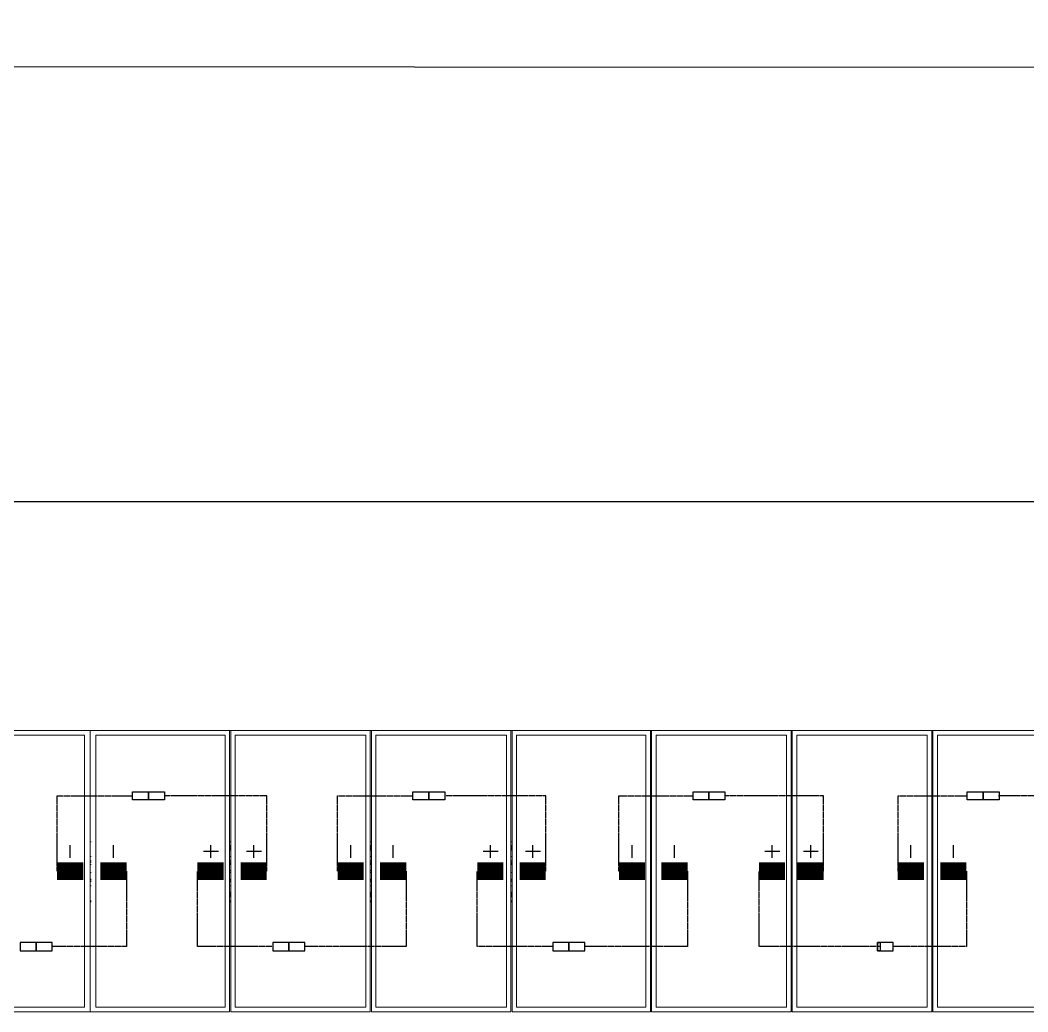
# Model space of a CAD drawing. Header units: feet. Extents: x -13743 to 68376, y -48 to 67763.
# Drawn here: x 3056.6 to 3344.3, y 2423.5 to 2706.7 of the extents above; entities that cross this region are included whole.
import ezdxf

# ---------------------------------------------------------------- set-up
doc = ezdxf.new("R2010")
doc.units = ezdxf.units.FT
doc.header["$MEASUREMENT"] = 0
doc.linetypes.add('HIDDEN', pattern=[0.375, 0.25, -0.125])
for name, color, linetype in [('E-HARN-COMP', 8, 'Continuous'), ('E-TRNK-CABL-NEG', 6, 'HIDDEN'), ('E-TRUNK-CABLE-POS', 6, 'HIDDEN'), ('G-ANNO-TEXT', 1, 'Continuous'), ('Polarity-Text', 7, 'Continuous')]:
    doc.layers.add(name, color=color, linetype=linetype)

# ---------------------------------------------------------------- blocks, each defined once
blk = doc.blocks.new('A$C47dfd34d')
at = {"lineweight": 5}
for points in [[(5.9814, 0.4133), (4.1282, 0.4133)], [(4.5398, 0.235), (4.5398, 0.2467), (4.5398, 0.2433)], [(4.7448, 0.235), (4.7465, 0.2467), (4.7465, 0.2433)], [(4.9515, 0.235), (4.9531, 0.2467), (4.9531, 0.2433)], [(5.1581, 0.2467), (5.1581, 0.2433)], [(5.1598, 0.2467), (5.1581, 0.235)], [(5.3631, 0.235), (5.3648, 0.2467), (5.3648, 0.2433)], [(5.5698, 0.235), (5.5714, 0.2467), (5.5714, 0.2433)], [(5.7764, 0.2467), (5.7764, 0.2433)], [(5.7781, 0.2467), (5.7764, 0.235)], [(4.5398, 0.2283), (4.5415, 0.2283)], [(4.7448, 0.2283), (4.7465, 0.2283)], [(4.9515, 0.2283), (4.9531, 0.2283)], [(5.1581, 0.2283), (5.1598, 0.2283)], [(5.3631, 0.2283), (5.3648, 0.2283)], [(5.5698, 0.2283), (5.5714, 0.2283)], [(5.7764, 0.2283), (5.7781, 0.2283)], [(4.5398, 0.2217), (4.5415, 0.2217)], [(4.5398, 0.22), (4.5415, 0.22)], [(4.5398, 0.2183), (4.5398, 0.2167), (4.5415, 0.2167)], [(4.5398, 0.2067), (4.5398, 0.2083)], [(4.7465, 0.2217), (4.7448, 0.2217)], [(4.7448, 0.22), (4.7465, 0.22)], [(4.7465, 0.2167), (4.7448, 0.2167), (4.7465, 0.2183)], [(4.7448, 0.2067), (4.7465, 0.2083)], [(4.9531, 0.2217), (4.9515, 0.2217)], [(4.9515, 0.22), (4.9531, 0.22)], [(4.9531, 0.2167), (4.9515, 0.2167), (4.9531, 0.2183)], [(4.9515, 0.2067), (4.9531, 0.2083)], [(5.1598, 0.2217), (5.1581, 0.2217)], [(5.1581, 0.22), (5.1598, 0.22)], [(5.1598, 0.2167), (5.1581, 0.2167), (5.1598, 0.2183)], [(5.1581, 0.2067), (5.1581, 0.2083)], [(5.3648, 0.2217), (5.3631, 0.2217)], [(5.3631, 0.22), (5.3648, 0.22)], [(5.3648, 0.2167), (5.3631, 0.2167), (5.3648, 0.2183)], [(5.3631, 0.2067), (5.3648, 0.2083)], [(5.5714, 0.2217), (5.5698, 0.2217)], [(5.5698, 0.22), (5.5714, 0.22)], [(5.5714, 0.2167), (5.5698, 0.2167), (5.5714, 0.2183)], [(5.5698, 0.2067), (5.5714, 0.2083)], [(5.7781, 0.2217), (5.7764, 0.2217)], [(5.7764, 0.22), (5.7781, 0.22)], [(5.7781, 0.2167), (5.7764, 0.2167), (5.7781, 0.2183)], [(5.7764, 0.2067), (5.7781, 0.2083)], [(4.5398, 0.205), (4.5415, 0.205)], [(4.5398, 0.195), (4.5415, 0.195)], [(4.5398, 0.1933), (4.5415, 0.1933)], [(4.7465, 0.205), (4.7448, 0.205)], [(4.7448, 0.195), (4.7465, 0.195)], [(4.7465, 0.1933), (4.7448, 0.1933)], [(4.9531, 0.205), (4.9515, 0.205)], [(4.9515, 0.195), (4.9531, 0.195)], [(4.9531, 0.1933), (4.9515, 0.1933)], [(5.1598, 0.205), (5.1581, 0.205)], [(5.1581, 0.195), (5.1598, 0.195)], [(5.1598, 0.1933), (5.1581, 0.1933)], [(5.3648, 0.205), (5.3631, 0.205)], [(5.3631, 0.195), (5.3648, 0.195)], [(5.3648, 0.1933), (5.3631, 0.1933)], [(5.5714, 0.205), (5.5698, 0.205)], [(5.5698, 0.195), (5.5714, 0.195)], [(5.5714, 0.1933), (5.5698, 0.1933)], [(5.7781, 0.205), (5.7764, 0.205)], [(5.7764, 0.195), (5.7781, 0.195)], [(5.7781, 0.1933), (5.7764, 0.1933)], [(4.5398, 0.1917), (4.5415, 0.1917)], [(4.5398, 0.185), (4.5415, 0.185)], [(4.5398, 0.1783), (4.5398, 0.1667)], [(4.7448, 0.1917), (4.7465, 0.1917)], [(4.7465, 0.185), (4.7448, 0.185)], [(4.7448, 0.1783), (4.7465, 0.1667)], [(4.9515, 0.1917), (4.9531, 0.1917)], [(4.9531, 0.185), (4.9515, 0.185)], [(4.9515, 0.1783), (4.9531, 0.1667)], [(5.1581, 0.1917), (5.1598, 0.1917)], [(5.1598, 0.185), (5.1581, 0.185)], [(5.1581, 0.1783), (5.1598, 0.1667)], [(5.3631, 0.1917), (5.3648, 0.1917)], [(5.3648, 0.185), (5.3631, 0.185)], [(5.3631, 0.1783), (5.3648, 0.1667)], [(5.5698, 0.1917), (5.5714, 0.1917)], [(5.5714, 0.185), (5.5698, 0.185)], [(5.5698, 0.1783), (5.5714, 0.1667)], [(5.7764, 0.1917), (5.7781, 0.1917)], [(5.7781, 0.185), (5.7764, 0.185)], [(5.7764, 0.1783), (5.7781, 0.1667)], [(4.5398, 0.1683), (4.5398, 0.165)], [(4.5398, 0.165), (4.5398, 0.165)], [(4.5398, 0.1633), (4.5415, 0.1633)], [(4.7448, 0.1633), (4.7465, 0.1633)], [(4.7465, 0.1683), (4.7465, 0.165)], [(4.7465, 0.165), (4.7465, 0.165)], [(4.9515, 0.1633), (4.9531, 0.1633)], [(4.9531, 0.1683), (4.9531, 0.165)], [(4.9531, 0.165), (4.9531, 0.165)], [(5.1581, 0.1683), (5.1581, 0.165)], [(5.1581, 0.165), (5.1581, 0.165)], [(5.1581, 0.1633), (5.1598, 0.1633)], [(5.3631, 0.1633), (5.3648, 0.1633)], [(5.3648, 0.1683), (5.3648, 0.165)], [(5.3648, 0.165), (5.3648, 0.165)], [(5.5698, 0.1633), (5.5714, 0.1633)], [(5.5714, 0.1683), (5.5714, 0.165)], [(5.5714, 0.165), (5.5714, 0.165)], [(5.7764, 0.1683), (5.7764, 0.165)], [(5.7764, 0.165), (5.7764, 0.165)], [(5.7764, 0.1633), (5.7781, 0.1633)], [(4.5398, 0.1617), (4.5415, 0.1617)], [(4.7448, 0.1617), (4.7465, 0.1617)], [(4.9515, 0.1617), (4.9531, 0.1617)], [(5.1581, 0.1617), (5.1598, 0.1617)], [(5.3631, 0.1617), (5.3648, 0.1617)], [(5.5698, 0.1617), (5.5714, 0.1617)], [(5.7764, 0.1617), (5.7781, 0.1617)]]:
    blk.add_lwpolyline(points, dxfattribs=at)
for points in [[(4.3348, 0.4133), (4.3348, 0), (4.5398, 0), (4.5398, 0.4133)], [(4.5315, 0.4067), (4.5315, 0.0067), (4.3415, 0.0067), (4.3415, 0.4067)], [(4.7448, 0.4133), (4.7448, 0), (4.5398, 0), (4.5398, 0.4133)], [(4.5481, 0.4067), (4.7381, 0.4067), (4.7381, 0.0067), (4.5481, 0.0067)], [(4.7465, 0.4133), (4.9515, 0.4133), (4.9515, 0), (4.7465, 0)], [(4.7531, 0.4067), (4.7531, 0.0067), (4.9448, 0.0067), (4.9448, 0.4067)], [(4.9531, 0.4133), (5.1581, 0.4133), (5.1581, 0), (4.9531, 0)], [(4.9598, 0.4067), (4.9598, 0.0067), (5.1515, 0.0067), (5.1515, 0.4067)], [(5.1598, 0), (5.3631, 0), (5.3631, 0.4133), (5.1598, 0.4133)], [(5.1665, 0.0067), (5.3564, 0.0067), (5.3564, 0.4067), (5.1665, 0.4067)], [(5.3648, 0.4133), (5.3648, 0), (5.5698, 0), (5.5698, 0.4133)], [(5.5631, 0.4067), (5.5631, 0.0067), (5.3714, 0.0067), (5.3714, 0.4067)], [(5.7764, 0.4133), (5.5714, 0.4133), (5.5714, 0), (5.7764, 0)], [(5.5781, 0.0067), (5.7698, 0.0067), (5.7698, 0.4067), (5.5781, 0.4067)], [(5.7781, 0), (5.7781, 0.4133), (5.9814, 0.4133), (5.9814, 0)], [(5.7848, 0.0067), (5.7848, 0.4067), (5.9748, 0.4067), (5.9748, 0.0067)], [(4.5415, 0.25), (4.5398, 0.25)], [(4.7465, 0.25), (4.7448, 0.25)], [(4.9531, 0.25), (4.9515, 0.25)], [(5.1598, 0.25), (5.1581, 0.25)], [(5.3648, 0.25), (5.3631, 0.25)], [(5.5714, 0.25), (5.5698, 0.25)], [(5.7781, 0.25), (5.7764, 0.25)]]:
    blk.add_lwpolyline(points, close=True, dxfattribs=at)

msp = doc.modelspace()

# ---------------------------------------------------------------- linework, layer by layer
at = {"layer": 'E-HARN-COMP'}
for points in [[(3093.3, 2486.39), (3093.3, 2484.06), (3088.74, 2484.06), (3088.74, 2486.39)], [(3097.87, 2486.39), (3097.87, 2484.06), (3093.3, 2484.06), (3093.3, 2486.39)], [(3173.3, 2486.39), (3173.3, 2484.06), (3168.74, 2484.06), (3168.74, 2486.39)], [(3177.87, 2486.39), (3177.87, 2484.06), (3173.3, 2484.06), (3173.3, 2486.39)], [(3253.3, 2486.39), (3253.3, 2484.06), (3248.74, 2484.06), (3248.74, 2486.39)], [(3257.87, 2486.39), (3257.87, 2484.06), (3253.3, 2484.06), (3253.3, 2486.39)], [(3331.55, 2486.39), (3331.55, 2484.06), (3326.99, 2484.06), (3326.99, 2486.39)], [(3336.11, 2486.39), (3336.11, 2484.06), (3331.55, 2484.06), (3331.55, 2486.39)], [(3061.21, 2440.99), (3061.21, 2443.31), (3056.64, 2443.31), (3056.64, 2440.99)], [(3065.77, 2440.99), (3065.77, 2443.31), (3061.21, 2443.31), (3061.21, 2440.99)], [(3133.31, 2440.99), (3133.31, 2443.31), (3128.74, 2443.31), (3128.74, 2440.99)], [(3137.87, 2440.99), (3137.87, 2443.31), (3133.31, 2443.31), (3133.31, 2440.99)], [(3213.31, 2440.99), (3213.31, 2443.31), (3208.74, 2443.31), (3208.74, 2440.99)], [(3217.87, 2440.99), (3217.87, 2443.31), (3213.31, 2443.31), (3213.31, 2440.99)], [(3301.37, 2440.99), (3301.37, 2443.31), (3302.18, 2443.31), (3302.18, 2440.99)], [(3305.93, 2440.99), (3305.93, 2443.31), (3301.37, 2443.31), (3301.37, 2440.99)]]:
    msp.add_lwpolyline(points, close=True, dxfattribs=at)
at = {"layer": 'E-HARN-COMP', "const_width": 5}
for points in [[(3067.17, 2463.69), (3074.63, 2463.69)], [(3087.02, 2463.69), (3079.56, 2463.69)], [(3107.27, 2463.69), (3114.73, 2463.69)], [(3127.02, 2463.69), (3119.56, 2463.69)], [(3147.27, 2463.69), (3154.73, 2463.69)], [(3166.86, 2463.69), (3159.41, 2463.69)], [(3187.12, 2463.69), (3194.57, 2463.69)], [(3206.72, 2463.69), (3199.26, 2463.69)], [(3227.58, 2463.69), (3235.03, 2463.69)], [(3247.17, 2463.69), (3239.71, 2463.69)], [(3267.57, 2463.69), (3275.03, 2463.69)], [(3286, 2463.69), (3278.55, 2463.69)], [(3307.19, 2463.69), (3314.64, 2463.69)], [(3326.78, 2463.69), (3319.32, 2463.69)]]:
    msp.add_lwpolyline(points, dxfattribs=at)
at = {"layer": 'E-TRNK-CABL-NEG', "ltscale": 0.1}
for points in [[(3067.17, 2463.69), (3067.17, 2485.22), (3088.74, 2485.22)], [(3147.28, 2463.69), (3147.28, 2485.22), (3168.74, 2485.22)], [(3227.58, 2463.69), (3227.58, 2485.22), (3248.74, 2485.22)], [(3307.34, 2463.69), (3307.34, 2485.22), (3327.14, 2485.22)], [(3087.02, 2463.69), (3087.02, 2442.15), (3065.77, 2442.15)], [(3166.86, 2463.69), (3166.86, 2442.15), (3137.87, 2442.15)], [(3247.17, 2463.69), (3247.17, 2442.15), (3217.87, 2442.15)], [(3326.78, 2463.69), (3326.78, 2442.15), (3305.93, 2442.15)]]:
    msp.add_lwpolyline(points, dxfattribs=at)
at = {"layer": 'E-TRUNK-CABLE-POS', "ltscale": 0.1}
for points in [[(3127.02, 2463.69), (3127.02, 2485.22), (3097.87, 2485.22)], [(3206.72, 2463.69), (3206.72, 2485.22), (3177.87, 2485.22)], [(3286, 2463.69), (3286, 2485.22), (3257.87, 2485.22)], [(3382.69, 2463.69), (3382.69, 2485.22), (3335.98, 2485.22)], [(3128.74, 2442.15), (3107.28, 2442.15), (3107.28, 2463.69)], [(3208.74, 2442.15), (3187.13, 2442.15), (3187.13, 2463.69)], [(3302.18, 2442.15), (3267.58, 2442.15), (3267.58, 2463.69)]]:
    msp.add_lwpolyline(points, dxfattribs=at)
at = {"layer": 'G-ANNO-TEXT', "flags": 128}
for points in [[(2217.76, 2679.43, -0.427062), (2233.58, 2693.65), (4104.78, 2693.08, 0.298343), (4123.28, 2706.73, 0.298343), (4141.79, 2693.08), (6027.64, 2693.08, -0.354962), (6038.14, 2679.43)], [(2374.17, 2555.66, -0.298343), (2392.68, 2569.31), (2884.82, 2569.31, 0.298343), (2903.33, 2582.95, 0.298343), (2921.84, 2569.31), (3474.76, 2569.31, -0.298343), (3493.27, 2555.66)]]:
    msp.add_lwpolyline(points, format="xyb", dxfattribs=at)
at = {"layer": 'Polarity-Text'}
for p, q in [((3070.82, 2471.15), (3070.82, 2467.53)), ((3083.21, 2471.15), (3083.21, 2467.53)), ((3113.24, 2469.34), (3108.96, 2469.34)), ((3110.96, 2471.15), (3110.96, 2467.53)), ((3125.53, 2469.34), (3121.26, 2469.34)), ((3123.25, 2471.15), (3123.25, 2467.53)), ((3150.92, 2471.15), (3150.92, 2467.53)), ((3163.06, 2471.15), (3163.06, 2467.53)), ((3193.09, 2469.34), (3188.81, 2469.34)), ((3190.81, 2471.15), (3190.81, 2467.53)), ((3205.23, 2469.34), (3200.95, 2469.34)), ((3202.95, 2471.15), (3202.95, 2467.53)), ((3231.23, 2471.15), (3231.23, 2467.53)), ((3243.36, 2471.15), (3243.36, 2467.53)), ((3273.54, 2469.34), (3269.26, 2469.34)), ((3271.26, 2471.15), (3271.26, 2467.53)), ((3284.51, 2469.34), (3280.24, 2469.34)), ((3282.24, 2471.15), (3282.24, 2467.53)), ((3310.84, 2471.15), (3310.84, 2467.53)), ((3322.97, 2471.15), (3322.97, 2467.53))]:
    msp.add_line(p, q, dxfattribs=at)

# ---------------------------------------------------------------- block references
at = {"xscale": 194.318304, "yscale": 194.318304, "zscale": 194.318304}
msp.add_blockref('A$C47dfd34d', (2194.43, 2423.53), dxfattribs=at)

doc.saveas('drawing.dxf')
